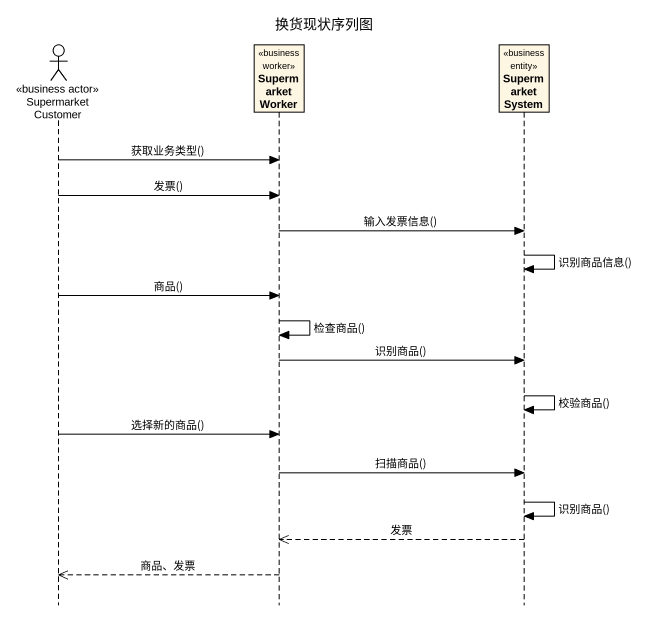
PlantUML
@startuml
title 换货现状序列图
hide footbox
actor SupermarketCustomer <<business actor>>
participant SupermarketWorker <<business worker>>
participant SupermarketSystem <<business entity>>

SupermarketCustomer -> SupermarketWorker : 获取业务类型()
SupermarketCustomer -> SupermarketWorker : 发票()
SupermarketWorker -> SupermarketSystem : 输入发票信息()
SupermarketSystem -> SupermarketSystem : 识别商品信息()
SupermarketCustomer -> SupermarketWorker : 商品()
SupermarketWorker -> SupermarketWorker : 检查商品()
SupermarketWorker -> SupermarketSystem : 识别商品()
SupermarketSystem -> SupermarketSystem : 校验商品()
SupermarketCustomer -> SupermarketWorker : 选择新的商品()
SupermarketWorker -> SupermarketSystem : 扫描商品()
SupermarketSystem -> SupermarketSystem : 识别商品()
SupermarketSystem -->> SupermarketWorker : 发票
SupermarketWorker -->> SupermarketCustomer : 商品、发票
@enduml
